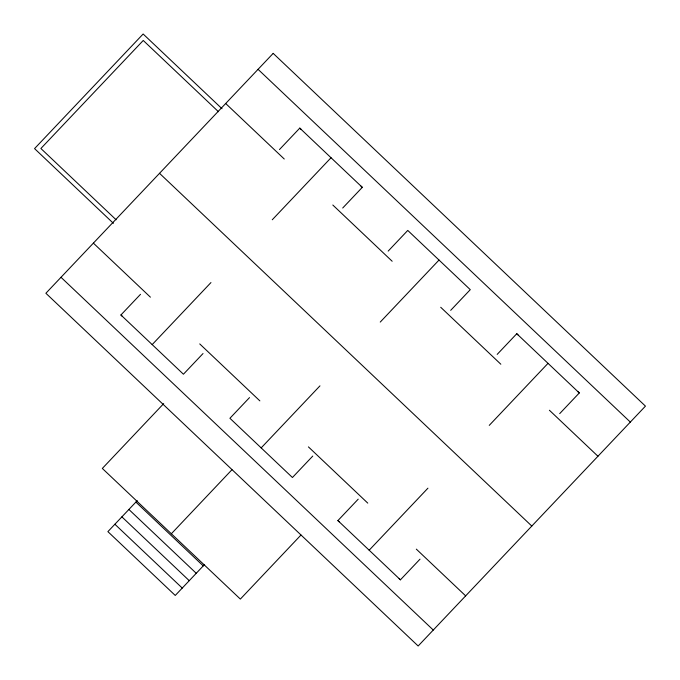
<?xml version="1.0" encoding="UTF-8"?>
<svg xmlns="http://www.w3.org/2000/svg" width="680" height="680" viewBox="0 0 680 680"><rect width="100%" height="100%" fill="white"/><g stroke="black" fill="none" stroke-linecap="round" stroke-linejoin="round"><path stroke-width="1.02" d="M163.684 403.623L102.331 468.435L240.354 599.08L300.968 535.041M171.343 533.766L231.956 469.719M122.196 316.208L120.912 314.984L140.505 294.312M279.471 149.549L299.786 128.112L301.07 129.328M203.022 353.549L183.43 374.221L152.184 344.599L210.953 282.574M272.264 219.768L331.032 157.743L299.786 128.112M342.712 208.02L362.304 187.349L361.012 186.124M137.267 500.633L107.891 531.633L175.253 595.45L204.62 564.451M388.178 251.099L407.762 230.426L470.279 289.663L450.695 310.335M249.509 397.604L229.917 418.276L292.434 477.513L312.757 456.076M380.239 322.082L439.017 260.058M261.188 447.882L319.957 385.857M339.192 521.815L337.9 520.591L358.216 499.154M497.182 354.39L516.774 333.719L518.058 334.934M420.01 559.156L400.418 579.827L369.172 550.205L427.941 488.172M489.252 425.374L548.02 363.341L516.774 333.719M559.7 413.627L579.292 392.955L578.009 391.731M258.06 69.334L630.326 422.076M331.032 157.743L362.304 187.349M548.02 363.341L579.292 392.955M225.683 103.504L284.257 159.01M332.817 205.02L392.164 261.256M440.716 307.267L500.837 364.225M549.398 410.236L597.95 456.246M222.003 108.715L143.14 34L34.552 148.606L113.407 223.329M218.475 111.741L143.25 40.468L40.885 148.495L116.11 219.776M159.528 173.323L531.803 526.057M93.381 243.134L150.416 297.177M199.742 343.918L259.862 400.877M308.423 446.887L367.769 503.123M416.322 549.134L465.656 595.875M120.912 314.984L152.184 344.599M337.9 520.591L369.172 550.205M399.135 578.612L400.418 579.827M61.004 277.304L433.279 630.045M135.898 502.087L203.244 565.904M128.894 509.473L196.248 573.291M121.89 516.86L189.252 580.678M114.894 524.246L182.248 588.064M273.181 53.38L45.883 293.258L418.157 646L645.447 406.122L273.181 53.38"/></g></svg>
